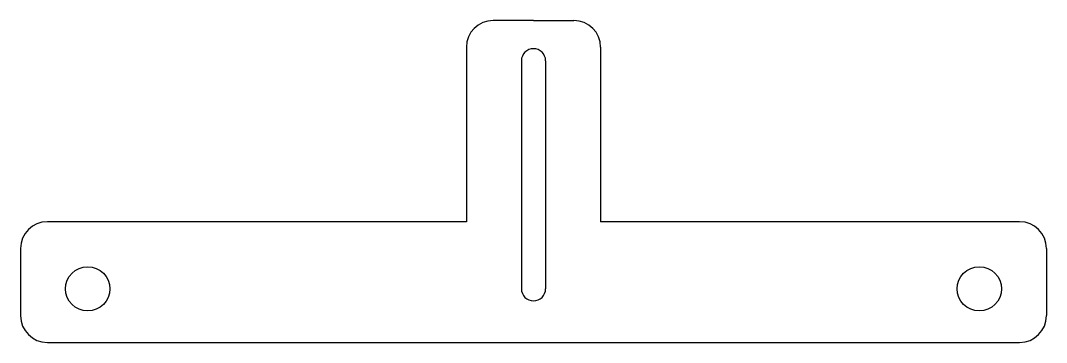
# Model space of a CAD drawing. Header units: millimetres. Extents: x 64.2 to 140.6, y 72.9 to 96.9.
import ezdxf

# ---------------------------------------------------------------- set-up
doc = ezdxf.new("R2010")
doc.units = ezdxf.units.MM
doc.layers.add('cut3', color=6, linetype='Continuous')

msp = doc.modelspace()

# ---------------------------------------------------------------- linework, layer by layer
at = {"layer": 'cut3'}
for p, q in [((102.405, 96.939), (99.405, 96.939)), ((102.405, 96.939), (105.405, 96.939)), ((97.405, 94.939), (97.405, 81.939)), ((107.405, 94.939), (107.405, 81.939)), ((101.505, 93.939), (101.505, 76.939)), ((103.305, 93.939), (103.305, 76.939)), ((97.405, 81.939), (66.209, 81.939)), ((138.601, 81.939), (107.405, 81.939)), ((64.209, 79.939), (64.209, 74.939)), ((140.601, 79.939), (140.601, 74.939)), ((66.209, 72.939), (138.601, 72.939))]:
    msp.add_line(p, q, dxfattribs=at)
for centre in [(69.209, 76.939), (135.601, 76.939)]:
    msp.add_circle(centre, 1.65, dxfattribs=at)
for centre, radius, start, end in [((99.405, 94.939), 2, 90, 180), ((105.405, 94.939), 2, 0, 90), ((102.405, 93.939), 0.9, 0, 180), ((66.209, 79.939), 2, 90, 180), ((138.601, 79.939), 2, 0, 90), ((102.405, 76.939), 0.9, 180, 0), ((66.209, 74.939), 2, 180, 270), ((138.601, 74.939), 2, 270, 0)]:
    msp.add_arc(centre, radius, start, end, dxfattribs=at)

doc.saveas('drawing.dxf')
